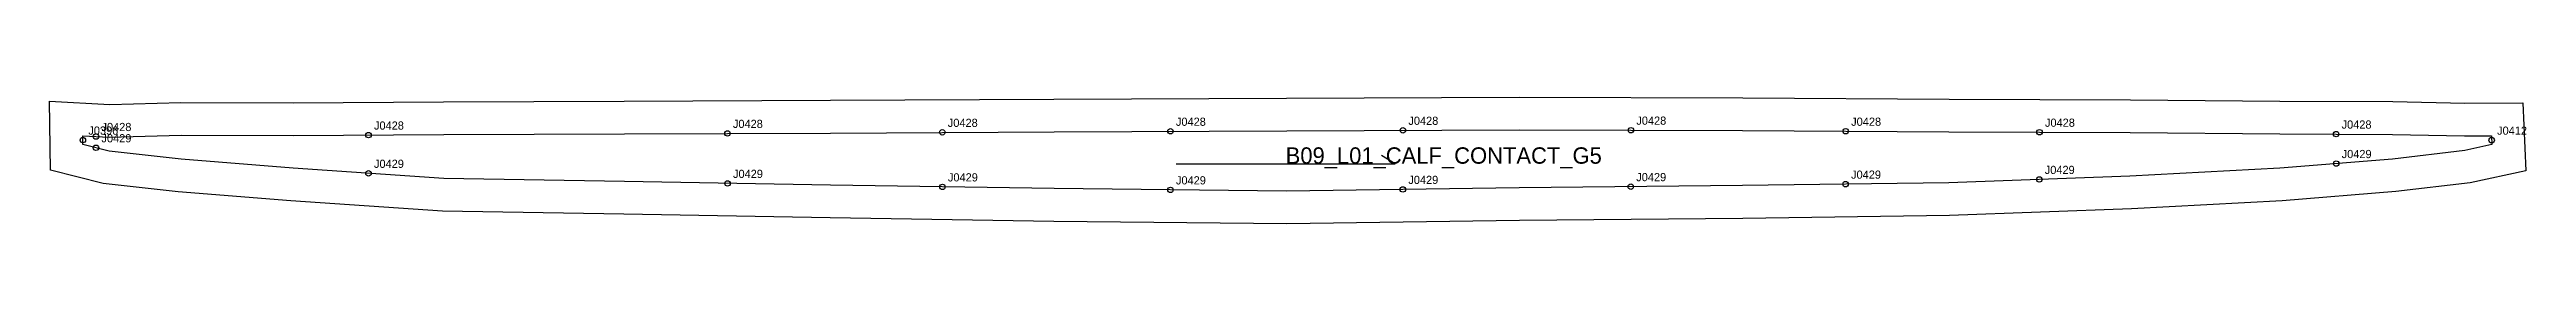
# Model space of a CAD drawing. Header units: millimetres. Extents: x -12 to 893, y -32 to 14.
import ezdxf

# ---------------------------------------------------------------- set-up
doc = ezdxf.new("R2010")
doc.units = ezdxf.units.MM
for name, color, linetype in [('CUT', 1, 'Continuous'), ('GRAIN', 3, 'Continuous'), ('LABEL', 7, 'Continuous'), ('NOTCH', 2, 'Continuous'), ('SEW', 5, 'Continuous')]:
    doc.layers.add(name, color=color, linetype=linetype)

msp = doc.modelspace()

# ---------------------------------------------------------------- linework, layer by layer
at = {"layer": 'CUT'}
msp.add_lwpolyline([(-12.15, 12.72), (9.83, 11.45), (35.83, 12.2), (76.87, 12.05), (131.79, 12.45), (197.81, 12.72), (273.11, 13), (354.81, 13.47), (439.79, 13.83), (524.74, 14.18), (606.45, 13.91), (681.8, 13.4), (748.06, 13.18), (802.71, 12.7), (843.98, 12.52), (870.26, 11.99), (891.46, 12.01), (892.54, -12.83), (872.19, -17.2), (845.02, -20.46), (803.51, -23.83), (748.45, -26.81), (681.98, -29.2), (606.5, -30.28), (524.87, -31.03), (439.85, -32.31), (354.75, -31.36), (273.01, -30.12), (197.69, -28.79), (131.38, -27.66), (75.97, -23.85), (34.81, -20.56), (7.43, -17.46), (-11.85, -12.57), (-12.15, 12.72)], close=True, dxfattribs=at)
at = {"layer": 'GRAIN'}
for p, q in [((479.46, -10.24), (474.46, -7.24)), ((399.46, -10.24), (479.46, -10.24))]:
    msp.add_line(p, q, dxfattribs=at)
at = {"layer": 'NOTCH'}
for centre in [(4.83, -0.28), (104.38, 0.25), (235.51, 0.86), (314.02, 1.24), (397.36, 1.65), (482.29, 2), (565.57, 2.04), (644.06, 1.66), (714.86, 1.29), (823.23, 0.61), (0.02, -1.6), (4.82, -4.41), (880.04, -1.61), (104.38, -13.77), (235.55, -17.46), (314.06, -18.74), (565.54, -18.65), (644.02, -17.74), (714.79, -16.01), (823.26, -10.19), (397.37, -19.83), (482.27, -19.67)]:
    msp.add_circle(centre, 1, dxfattribs=at)
at = {"layer": 'SEW'}
msp.add_lwpolyline([(0, 0), (9.65, -0.56), (35.98, 0.2), (76.89, 0.05), (131.86, 0.45), (197.86, 0.72), (273.16, 1), (354.87, 1.47), (439.84, 1.83), (524.75, 2.18), (606.39, 1.91), (681.74, 1.41), (747.99, 1.18), (802.63, 0.7), (843.84, 0.52), (870.14, -0.01), (879.97, 0), (880.11, -3.22), (870.21, -5.35), (843.82, -8.52), (802.7, -11.86), (747.91, -14.82), (681.68, -17.2), (606.36, -18.28), (524.72, -19.03), (439.82, -20.31), (354.91, -19.36), (273.2, -18.12), (197.9, -16.8), (131.9, -15.66), (76.86, -11.88), (35.96, -8.61), (9.59, -5.62), (0.04, -3.2)], close=True, dxfattribs=at)

# ---------------------------------------------------------------- texts
at = {"layer": 'LABEL'}
for s, height, p in [('J0396', 3, (2.02, 0.4)), ('J0429', 3, (6.82, -2.41)), ('J0428', 3, (6.83, 1.72)), ('J0428', 3, (106.38, 2.25)), ('J0428', 3, (237.51, 2.86)), ('J0428', 3, (316.02, 3.24)), ('J0428', 3, (399.36, 3.65)), ('J0428', 3, (484.29, 4)), ('J0428', 3, (567.57, 4.04)), ('J0428', 3, (646.06, 3.66)), ('J0428', 3, (716.86, 3.29)), ('J0428', 3, (825.23, 2.61)), ('J0412', 3, (882.04, 0.39)), ('J0429', 3, (106.38, -11.77)), ('B09_L01_CALF_CONTACT_G5', 6, (439.46, -10.24)), ('J0429', 3, (825.26, -8.19)), ('J0429', 3, (237.55, -15.46)), ('J0429', 3, (316.06, -16.74)), ('J0429', 3, (399.37, -17.83)), ('J0429', 3, (484.27, -17.67)), ('J0429', 3, (567.54, -16.65)), ('J0429', 3, (646.02, -15.74)), ('J0429', 3, (716.79, -14.01))]:
    msp.add_text(s, height=height, dxfattribs=at).set_placement(p)

doc.saveas('drawing.dxf')
